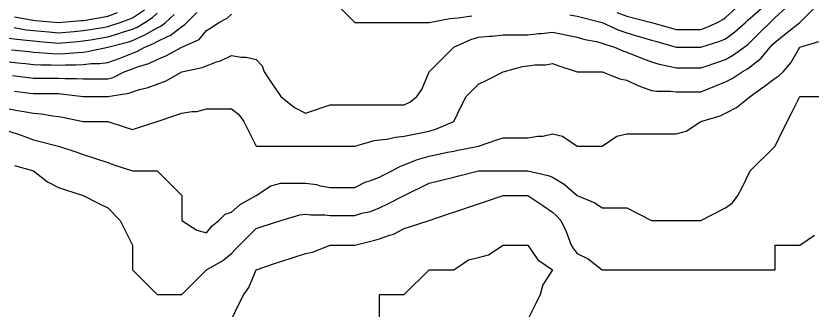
# Model space of a CAD drawing. Header units: inches. Extents: x 794995 to 811195, y 2485918 to 2508058.
# Drawn here: x 801214 to 802180, y 2500330 to 2500686 of the extents above; entities that cross this region are included whole.
import ezdxf

# ---------------------------------------------------------------- set-up
doc = ezdxf.new("R2010")
doc.units = ezdxf.units.IN
doc.header["$MEASUREMENT"] = 0
doc.layers.add('contour', color=7, linetype='Continuous')

msp = doc.modelspace()

# ---------------------------------------------------------------- linework, layer by layer
at = {"layer": 'contour'}
for points in [[(801205.16, 2500573.36), (801218.02, 2500571.22), (801223.16, 2500570.36), (801235.16, 2500568.36), (801244.39, 2500567.59), (801258.49, 2500565.03), (801265.16, 2500564.36), (801270.16, 2500563.36), (801295.16, 2500558.36), (801325.16, 2500558.36), (801347.66, 2500550.86), (801355.16, 2500548.36), (801362.66, 2500550.86), (801385.16, 2500558.36), (801407.66, 2500565.86), (801415.16, 2500568.36), (801427.16, 2500570.36), (801433.16, 2500570.36), (801445.16, 2500573.36), (801475.16, 2500573.36), (801483.73, 2500566.93), (801490.16, 2500558.36), (801495.16, 2500548.36), (801505.16, 2500528.36), (801625.16, 2500528.36), (801648.49, 2500535.03), (801655.16, 2500535.86), (801663.73, 2500536.93), (801674.25, 2500539.27), (801685.16, 2500540.36), (801715.16, 2500546.36), (801724.39, 2500549.13), (801745.16, 2500558.36), (801755.16, 2500578.36), (801760.16, 2500588.36), (801775.16, 2500603.36), (801785.16, 2500608.36), (801805.16, 2500618.36), (801828.49, 2500625.03), (801835.16, 2500625.86), (801843.73, 2500626.93), (801856.59, 2500626.93), (801865.16, 2500628.36), (801872.66, 2500625.86), (801895.16, 2500618.36), (801925.16, 2500618.36), (801946.59, 2500609.79), (801955.16, 2500608.36), (801968.49, 2500601.69), (801973.16, 2500600.36), (801985.16, 2500595.86), (801991.83, 2500595.03), (802008.49, 2500595.03), (802015.16, 2500594.36), (802045.16, 2500594.36), (802062.3, 2500601.22), (802075.16, 2500606.36), (802083.16, 2500610.36), (802095.16, 2500618.36), (802101.63, 2500621.89), (802105.16, 2500624.36), (802118.49, 2500635.03), (802129.16, 2500648.36), (802132.16, 2500651.36), (802135.16, 2500654.36), (802148.49, 2500665.03), (802165.16, 2500678.36), (802195.16, 2500708.36)], [(801595.16, 2500708.36), (801625.16, 2500678.36), (801715.16, 2500678.36), (801740.54, 2500682.98), (801745.16, 2500683.36), (801750.61, 2500683.82), (801767.16, 2500686.36)], [(801211.48, 2500672.05), (801226.27, 2500669.47), (801235.16, 2500668.36), (801253.62, 2500666.82), (801265.16, 2500665.86), (801284.25, 2500667.45), (801295.16, 2500668.36), (801303.73, 2500669.79), (801319.16, 2500672.36), (801325.16, 2500673.36), (801329.03, 2500674.49), (801340.16, 2500678.36), (801351.29, 2500682.23), (801355.16, 2500683.82), (801369.75, 2500693.77)], [(801211.83, 2500595.03), (801230.87, 2500592.65), (801235.16, 2500592.11), (801265.16, 2500592.11), (801268.69, 2500591.89), (801295.16, 2500588.36), (801325.16, 2500588.36), (801350.87, 2500592.65), (801355.16, 2500594.36), (801363.73, 2500596.93), (801374.25, 2500599.27), (801385.16, 2500603.36), (801396.07, 2500607.45), (801415.16, 2500618.36), (801439.7, 2500623.82), (801445.16, 2500625.86), (801457.16, 2500630.36), (801461.83, 2500631.69), (801475.16, 2500638.36), (801487.16, 2500636.36), (801493.16, 2500636.36), (801505.16, 2500633.36), (801512.66, 2500625.86), (801515.16, 2500618.36), (801523.16, 2500606.36), (801535.16, 2500588.36), (801551.83, 2500575.03), (801565.16, 2500568.36), (801595.16, 2500578.36), (801685.16, 2500578.36), (801691.83, 2500581.69), (801700.16, 2500588.36), (801706.59, 2500596.93), (801715.16, 2500618.36), (801745.16, 2500648.36), (801765.93, 2500657.59), (801775.16, 2500660.36), (801788.49, 2500661.69), (801791.83, 2500661.69), (801805.16, 2500663.36), (801835.16, 2500663.36), (801848.49, 2500665.03), (801851.83, 2500665.03), (801865.16, 2500666.36), (801895.16, 2500660.36), (801904.39, 2500657.59), (801918.49, 2500655.03), (801925.16, 2500653.36), (801928.69, 2500651.89), (801940.16, 2500648.36), (801950.54, 2500643.75), (801955.16, 2500642.36), (801972.3, 2500635.5), (801985.16, 2500630.36), (801994.39, 2500627.59), (802008.49, 2500625.03), (802015.16, 2500623.36), (802045.16, 2500623.36), (802052.66, 2500625.86), (802075.16, 2500633.36), (802084.63, 2500638.89), (802097.66, 2500648.36), (802102, 2500651.52), (802105.16, 2500654.36), (802117.16, 2500666.36), (802129.16, 2500678.36), (802132.3, 2500681.22), (802135.16, 2500684.36), (802147.79, 2500695.73)], [(801885.93, 2500687.59), (801895.16, 2500685.86), (801925.16, 2500678.36), (801945.69, 2500668.89), (801955.16, 2500665.5), (801968.49, 2500661.69), (801973.16, 2500660.36), (801985.16, 2500656.93), (801991.83, 2500655.03), (802015.16, 2500648.36), (802045.16, 2500648.36), (802068.1, 2500655.42), (802075.16, 2500658.36), (802086.59, 2500666.93), (802099.16, 2500678.36), (802102.3, 2500681.22), (802105.16, 2500683.36), (802118.2, 2500695.32)], [(801943.16, 2500690.36), (801955.16, 2500685.86), (801985.16, 2500678.36), (802008.49, 2500671.69), (802015.16, 2500669.79), (802045.16, 2500669.79), (802051.47, 2500672.05), (802065.16, 2500678.36), (802071.63, 2500681.89), (802075.16, 2500684.36), (802087.79, 2500695.73)], [(801205.16, 2500630.36), (801216.07, 2500629.27), (801225.16, 2500628.36), (801235.16, 2500627.36), (801243.73, 2500626.93), (801256.59, 2500626.93), (801265.16, 2500626.54), (801273.73, 2500626.93), (801286.59, 2500626.93), (801295.16, 2500627.36), (801305.16, 2500628.36), (801315.16, 2500628.36), (801325.16, 2500629.61), (801338.8, 2500634.72), (801343.16, 2500636.36), (801355.16, 2500640.86), (801360.61, 2500642.91), (801370.16, 2500648.36), (801380.87, 2500652.65), (801385.16, 2500655.03), (801398.49, 2500661.69), (801400.87, 2500662.65), (801415.16, 2500673.36), (801418.32, 2500675.2), (801421.16, 2500678.36), (801433.16, 2500690.36)], [(801205.16, 2500659.27), (801214.76, 2500657.96), (801226.59, 2500656.93), (801235.16, 2500655.86), (801242.08, 2500655.28), (801265.16, 2500653.36), (801288.24, 2500655.28), (801295.16, 2500655.86), (801304.16, 2500657.36), (801325.16, 2500660.86), (801338.71, 2500664.81), (801343.16, 2500666.36), (801355.16, 2500670.18), (801360.78, 2500672.74), (801370.16, 2500678.36), (801379.35, 2500684.17), (801385.16, 2500689.61)], [(801208.49, 2500645.03), (801229.7, 2500642.91), (801235.16, 2500642.36), (801241.48, 2500642.05), (801257.33, 2500640.54), (801265.16, 2500640.18), (801272.98, 2500640.54), (801288.84, 2500642.05), (801295.16, 2500642.36), (801300.61, 2500642.91), (801325.16, 2500648.36), (801348.95, 2500654.57), (801355.16, 2500656.54), (801370.16, 2500663.36), (801385.16, 2500671.69), (801389.6, 2500673.92), (801395.16, 2500678.36), (801405.56, 2500687.96)], [(801209.44, 2500614.08), (801228.49, 2500611.69), (801235.16, 2500610.86), (801265.16, 2500610.86), (801273.16, 2500610.36), (801287.16, 2500610.36), (801295.16, 2500609.79), (801325.16, 2500609.79), (801331.83, 2500611.69), (801345.16, 2500618.36), (801355.16, 2500622.11), (801361.16, 2500624.36), (801375.16, 2500628.36), (801385.16, 2500633.36), (801395.75, 2500637.77), (801415.16, 2500648.36), (801435.93, 2500657.59), (801445.16, 2500668.36), (801451.16, 2500672.36), (801460.16, 2500678.36), (801470.16, 2500683.36), (801475.16, 2500688.36)], [(801211.83, 2500685.03), (801232, 2500681.52), (801235.16, 2500680.86), (801237.47, 2500680.67), (801265.16, 2500678.36), (801292.94, 2500680.58), (801295.16, 2500680.67), (801298.02, 2500681.22), (801318.95, 2500684.57), (801325.16, 2500685.86), (801337.16, 2500690.36)], [(801205.16, 2500546.36), (801219.01, 2500542.21), (801223.16, 2500540.36), (801235.16, 2500535.86), (801265.16, 2500528.36), (801287.66, 2500520.86), (801295.16, 2500518.36), (801325.16, 2500508.36), (801332.66, 2500505.86), (801355.16, 2500498.36), (801385.16, 2500498.36), (801415.16, 2500468.36), (801415.16, 2500438.36), (801433.16, 2500426.36), (801445.16, 2500423.36), (801451.83, 2500431.69), (801460.16, 2500438.36), (801467.66, 2500445.86), (801475.16, 2500448.36), (801486.07, 2500457.45), (801505.16, 2500468.36), (801523.16, 2500480.36), (801535.16, 2500483.36), (801565.16, 2500483.36), (801578.49, 2500481.7), (801583.16, 2500480.36), (801595.16, 2500478.36), (801625.16, 2500478.36), (801638.49, 2500485.03), (801643.16, 2500486.36), (801655.16, 2500490.86), (801660.16, 2500493.36), (801670.16, 2500498.36), (801679.7, 2500503.82), (801697.16, 2500510.36), (801701.31, 2500512.21), (801715.16, 2500516.36), (801725.16, 2500518.36), (801737.66, 2500520.86), (801745.16, 2500522.36), (801750.16, 2500523.36), (801775.16, 2500528.36), (801797.66, 2500535.86), (801805.16, 2500538.36), (801835.16, 2500538.36), (801847.16, 2500540.36), (801853.16, 2500540.36), (801865.16, 2500543.36), (801877.16, 2500540.36), (801895.16, 2500528.36), (801925.16, 2500528.36), (801943.16, 2500540.36), (801955.16, 2500543.36), (802015.16, 2500543.36), (802027.16, 2500546.36), (802045.16, 2500558.36), (802068.49, 2500565.03), (802075.16, 2500568.36), (802088.49, 2500575.03), (802105.16, 2500588.36), (802122.3, 2500601.22), (802135.16, 2500610.86), (802139.77, 2500613.75), (802145.16, 2500618.36), (802154.25, 2500629.27), (802165.16, 2500648.36), (802188.49, 2500655.03)], [(801211.83, 2500505.03), (801235.16, 2500498.36), (801251.83, 2500485.03), (801265.16, 2500478.36), (801272.66, 2500475.86), (801295.16, 2500468.36), (801315.16, 2500458.36), (801325.16, 2500453.36), (801340.16, 2500438.36), (801345.16, 2500428.36), (801355.16, 2500408.36), (801355.16, 2500378.36), (801385.16, 2500348.36), (801415.16, 2500348.36), (801445.16, 2500378.36), (801464.25, 2500389.27), (801475.16, 2500398.36), (801480.16, 2500403.36), (801485.16, 2500408.36), (801495.16, 2500418.36), (801505.16, 2500428.36), (801512.66, 2500430.86), (801535.16, 2500438.36), (801558.49, 2500445.03), (801565.16, 2500445.86), (801571.83, 2500445.03), (801588.49, 2500445.03), (801595.16, 2500444.36), (801625.16, 2500444.36), (801633.73, 2500446.93), (801644.25, 2500449.27), (801655.16, 2500453.36), (801665.16, 2500458.36), (801685.16, 2500468.36), (801715.16, 2500483.36), (801727.16, 2500486.36), (801735.16, 2500488.36), (801745.16, 2500490.86), (801751.16, 2500492.36), (801775.16, 2500498.36), (801835.16, 2500498.36), (801859.7, 2500492.91), (801865.16, 2500490.86), (801879.01, 2500482.21), (801895.16, 2500468.36), (801916.59, 2500459.79), (801925.16, 2500453.36), (801955.16, 2500453.36), (801985.16, 2500438.36), (802045.16, 2500438.36), (802075.16, 2500453.36), (802083.73, 2500459.79), (802090.16, 2500468.36), (802095.16, 2500478.36), (802105.16, 2500498.36), (802135.16, 2500528.36), (802145.16, 2500548.36), (802155.16, 2500568.36), (802165.16, 2500588.36), (802225.16, 2500588.36)], [(801475.16, 2500318.36), (801485.16, 2500338.36), (801490.16, 2500348.36), (801496.59, 2500356.93), (801505.16, 2500378.36), (801527.66, 2500385.86), (801535.16, 2500388.36), (801565.16, 2500398.36), (801573.73, 2500399.79), (801595.16, 2500408.36), (801625.16, 2500408.36), (801649.16, 2500414.36), (801655.16, 2500415.86), (801667.16, 2500420.36), (801671.83, 2500421.7), (801685.16, 2500428.36), (801692.66, 2500430.86), (801715.16, 2500438.36), (801737.66, 2500445.86), (801745.16, 2500448.36), (801775.16, 2500458.36), (801782.66, 2500460.86), (801805.16, 2500468.36), (801835.16, 2500468.36), (801853.16, 2500456.36), (801865.16, 2500448.36), (801870.16, 2500443.36), (801875.16, 2500438.36), (801881.83, 2500425.03), (801883.16, 2500420.36), (801887.66, 2500408.36), (801890.54, 2500403.75), (801895.16, 2500398.36), (801908.49, 2500391.7), (801925.16, 2500378.36), (802105.16, 2500378.36), (802135.16, 2500378.36), (802135.16, 2500408.36), (802165.16, 2500408.36), (802183.16, 2500420.36)], [(801655.16, 2500318.36), (801655.16, 2500348.36), (801685.16, 2500348.36), (801715.16, 2500378.36), (801745.16, 2500378.36), (801763.16, 2500390.36), (801775.16, 2500393.36), (801787.16, 2500396.36), (801805.16, 2500408.36), (801835.16, 2500408.36), (801847.16, 2500390.36), (801865.16, 2500378.36), (801853.16, 2500360.36), (801850.16, 2500348.36), (801845.16, 2500338.36), (801835.16, 2500318.36)]]:
    msp.add_lwpolyline(points, dxfattribs=at)

doc.saveas('drawing.dxf')
